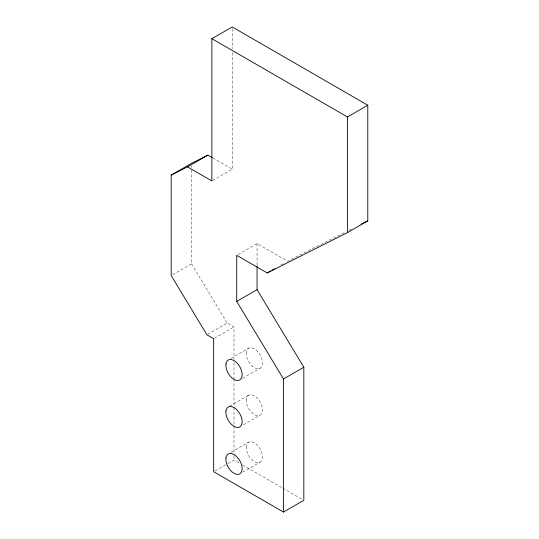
<?xml version="1.0" encoding="UTF-8"?>
<svg xmlns="http://www.w3.org/2000/svg" width="539" height="539" viewBox="0 0 539 539"><rect width="100%" height="100%" fill="white"/><g stroke="black" fill="none" stroke-linecap="round" stroke-linejoin="round"><path stroke-width="0.4" stroke-dasharray="2.69 2.02" d="M212.609 180.511L232.221 169.192L232.221 52.088M172.662 274.728L191.547 263.827L191.547 168.37M238.177 254.502L257.063 243.601L287.556 261.206L346.045 231.783M281.021 264.979L283.197 263.726M207.623 334.348L227.229 323.023L234.007 326.937L234.007 359.412M214.401 338.263L234.007 326.937M231.164 358.354L248.594 348.288M242.665 378.27L260.094 368.204M229.708 406.15L248.594 395.249M243.392 424.813L260.094 415.171M231.164 452.275L248.594 442.216M215.122 470.904L227.471 463.776M228.199 463.358L234.007 460.003L239.74 463.311M242.665 472.198L260.094 462.132M349.043 230.281L352.041 228.772M212.885 158.028L232.221 169.192M242.611 464.968L282.133 487.788M282.86 488.206L302.379 499.478M191.547 263.827L227.229 323.023M257.063 243.601L257.063 265.377M234.007 362.781L234.007 377.913M234.007 378.755L234.007 406.5M234.007 407.343L234.007 425.001M234.007 425.844L234.007 455.024M234.007 455.853L234.007 460.003M232.221 28.628L232.221 48.732M191.547 165.857L191.547 167.528M246.283 352.365A11.501 6.643 60 0 0 257.453 368.723A11.501 6.643 60 0 0 259.299 353.658A11.501 6.643 60 0 0 246.283 352.365M246.283 399.325A11.501 6.643 60 0 0 257.453 415.684A11.501 6.643 60 0 0 259.299 400.625A11.501 6.643 60 0 0 246.283 399.325M246.283 446.285A11.501 6.643 60 0 0 257.453 462.644A11.501 6.643 60 0 0 259.299 447.586A11.501 6.643 60 0 0 246.283 446.285"/><path stroke-width="0.81" d="M347.453 232.592L347.453 116.963L367.787 105.22L367.787 220.849L347.453 232.592L267.223 272.95L236.729 255.345L236.729 301.402L283.487 378.991L283.487 512.05L213.673 471.74L213.673 338.681L206.895 334.766L171.213 275.564L171.213 175.081L191.547 163.344L207.872 155.131L212.164 157.61M171.213 175.081L187.532 166.874L211.881 180.929L211.881 38.693L232.221 26.95L367.787 105.22M187.532 166.874L207.872 155.131M267.223 272.95L270.854 270.854M272.303 270.012L274.486 268.752M236.729 301.402L257.063 289.659L257.063 266.212M283.487 378.991L303.828 367.248L257.063 289.659M283.487 512.05L303.828 500.307L303.828 367.248M361.042 224.244L367.787 220.849M211.881 38.693L347.453 116.963M225.942 364.101A11.501 6.643 60 0 0 237.12 380.46A11.501 6.643 60 0 0 238.959 365.402A11.501 6.643 60 0 0 225.942 364.101M225.942 411.068A11.501 6.643 60 0 0 237.12 427.427A11.501 6.643 60 0 0 238.959 412.362A11.501 6.643 60 0 0 225.942 411.068M225.942 458.029A11.501 6.643 60 0 0 237.12 474.387A11.501 6.643 60 0 0 238.959 459.329A11.501 6.643 60 0 0 225.942 458.029"/></g></svg>
